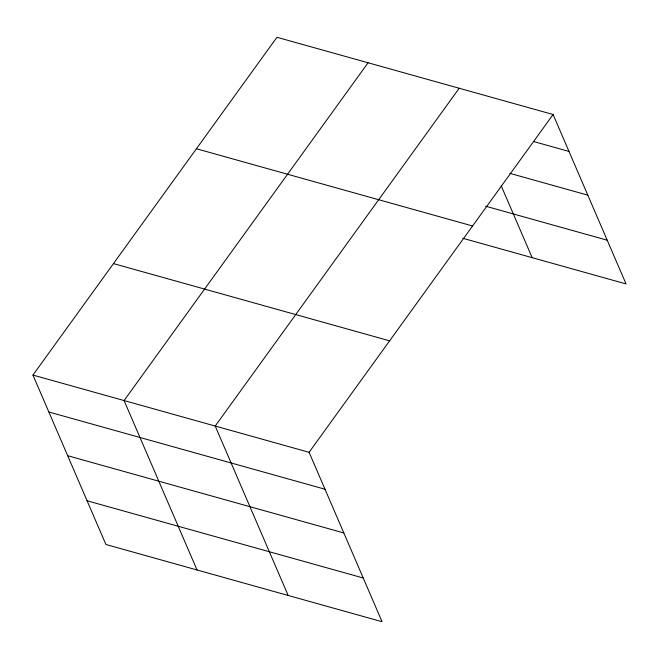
<?xml version="1.0" encoding="UTF-8"?>
<svg xmlns="http://www.w3.org/2000/svg" width="659" height="659" viewBox="0 0 659 659"><rect width="100%" height="100%" fill="white"/><g stroke="black" fill="none" stroke-linecap="round" stroke-linejoin="round"><path stroke-width="0.99" d="M32.95 375.07L309.096 452.305L382.055 621.717L105.91 544.491L32.95 375.07L276.945 37.283L553.09 114.509L626.05 283.93L462.824 238.278M368.076 62.77L124.073 400.557L197.041 569.977M459.199 88.257L215.205 426.044L288.164 595.456M309.096 452.305L553.09 114.509M533.411 141.479L568.989 151.43M509.745 173.317L587.82 195.155M485.601 206.193L607.219 240.206M196.431 148.753L472.569 225.979M113.472 263.6L389.609 340.835M48.848 411.99L324.994 489.225M67.679 455.715L343.825 532.95M87.079 500.766L363.224 577.992M501.202 185.789L532.159 257.669"/></g></svg>
